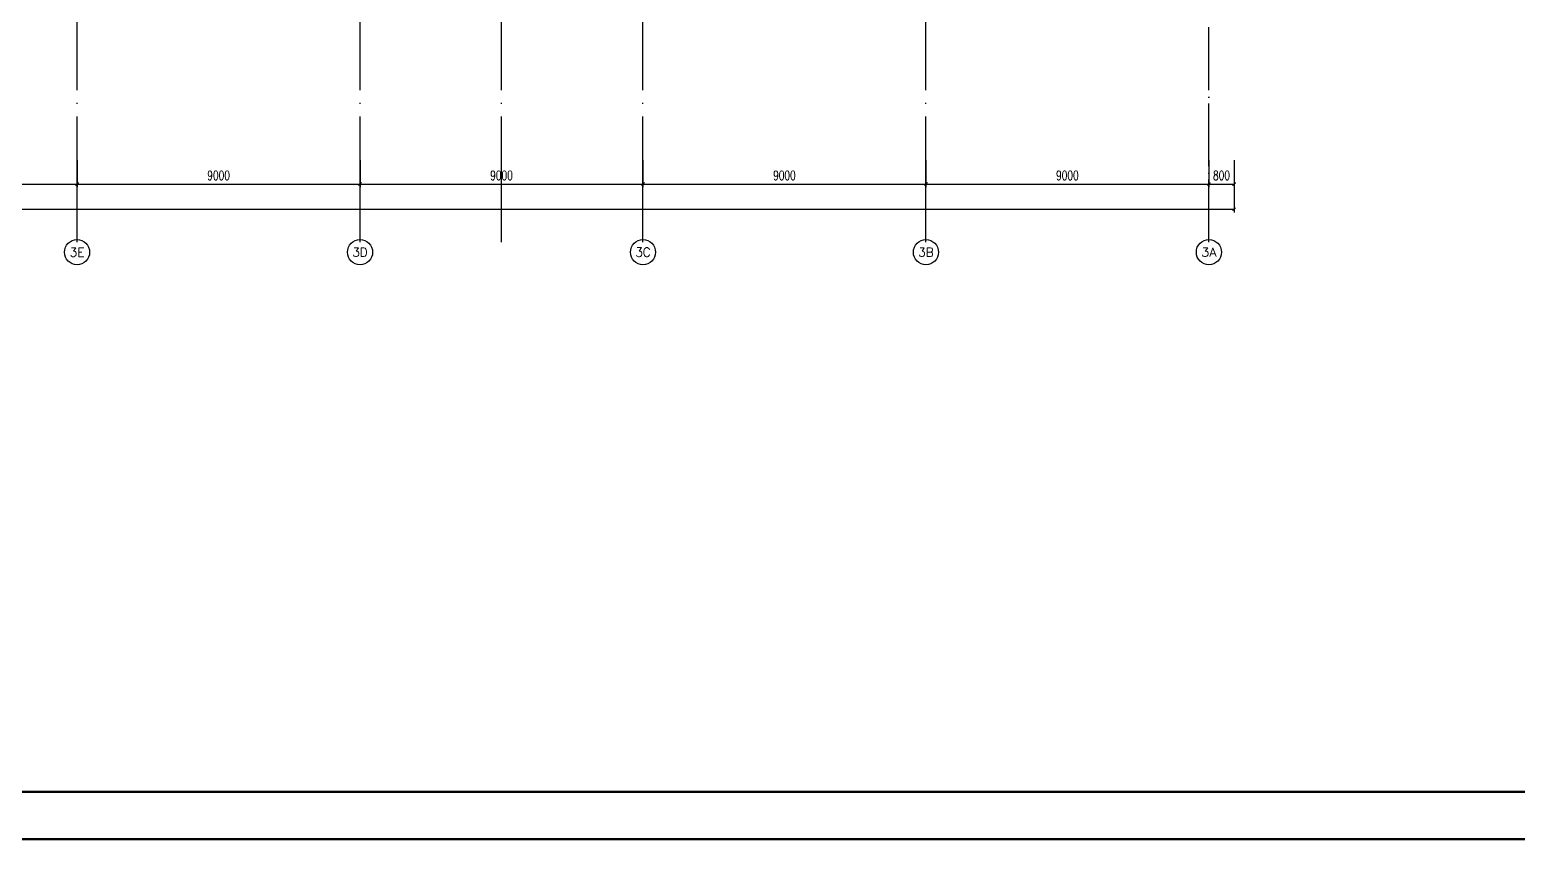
# Model space of a CAD drawing. Extents: x -1396510 to 1250330, y -1892470 to 1623980.
# Drawn here: x -166359 to -119047, y -1522274 to -1496488 of the extents above; entities that cross this region are included whole.
import ezdxf
from ezdxf.enums import TextEntityAlignment as Align

# ---------------------------------------------------------------- set-up
doc = ezdxf.new("R2010")
doc.units = 0
doc.header["$LTSCALE"] = 1000
doc.header["$MEASUREMENT"] = 0
doc.linetypes.add('DOTE', pattern=[2.42, 2, -0.2, 0.02, -0.2])
doc.layers.get('Defpoints').update_dxf_attribs({"color": 210})
for name, color, linetype in [('0-cxFrame', 155, 'Continuous'), ('99平面图例外参$0$A-HATCH-2', 251, 'Continuous'), ('A-AXIS-D', 1, 'Continuous'), ('A-AXIS-DOTE', 14, 'DOTE'), ('A-SFCE', 30, 'Continuous'), ('E-电气标注', 84, 'Continuous'), ('参考线', 8, 'Continuous')]:
    doc.layers.add(name, color=color, linetype=linetype)
doc.layers.add('0-cxText', color=131, linetype='Continuous', lineweight=25)
doc.layers.add('A-云线2', color=3, linetype='Continuous', plot=False)
doc.styles.add('_TCH_AXIS', font='COMPLEX', dxfattribs={"bigfont": 'GBCBIG'})
doc.styles.add('_TCH_DIM_T3', font='SIMPLEX', dxfattribs={"width": 0.705882, "bigfont": 'GBCBIG'})
doc.styles.add('cx_tuming', font='simhei.ttf')
doc.styles.add('cx_tuqian1', font='')
doc.styles.add('黑体', font='simhei.ttf', dxfattribs={"height": 12})
doc.styles.get('cx_tuqian1').set_extended_font_data('SimSun')
doc.dimstyles.new('_TCH_ARCH&&100', dxfattribs={"dimtxt": 297.5, "dimasz": 100, "dimexe": 100, "dimexo": 100, "dimgap": 126.25, "dimtad": 1, "dimdec": 0, "dimzin": 0, "dimdsep": 46, "dimtxsty": '_TCH_DIM_T3', "dimblk": 'ARCHTICK', "dimcen": 0.09, "dimclrt": 7, "dimazin": 2, "dimtfac": 1, "dimtdec": 0, "dimtix": 1, "dimtmove": 2, "dimatfit": 3, "dimfxl": 0, "dimtolj": 1, "dimtzin": 0, "dimarcsym": 0})

# ---------------------------------------------------------------- blocks, each defined once
blk = doc.blocks.new('w42343eeee')
blk.add_wipeout([(367285, 568212), (365883, 568215), (365906, 578415), (367306, 578412)]).dxf.layer = '参考线'
at = {"layer": '99平面图例外参$0$A-HATCH-2'}
h = blk.add_hatch(dxfattribs=at)
h.set_pattern_fill('ANSI33', color=256, scale=75)
h.set_pattern_definition([(45, (1135667.22, 924695.12), (-168.3798, 168.3798), []), (45, (1135835.6, 924695.12), (-168.3798, 168.3798), [119.0625, -59.53125])])
h.paths.add_polyline_path([(366843, 550430), (365843, 550432)])
h.paths.add_polyline_path([(365906, 578415), (367306, 578412), (367283, 568212), (365883, 568215)])
at = {"layer": 'E-电气标注', "color": 1, "const_width": 5}
blk.add_lwpolyline([(365906, 578415), (365883, 568215), (367283, 568212), (367306, 578412)], close=True, dxfattribs=at)
blk = doc.blocks.new('_ArchTick')
at = {"color": 0, "linetype": 'ByBlock', "const_width": 0.4}
blk.add_lwpolyline([(-0.5, -0.5), (0.5, 0.5)], dxfattribs=at)
blk = doc.blocks.new('*D5918')
at = {"layer": 'A-AXIS-D', "color": 0, "lineweight": -2, "transparency": 16777216}
for p, q in [((139000, -77370), (139000, -78228)), ((148000, -77370), (148000, -78228)), ((139000, -78128), (148000, -78128))]:
    blk.add_line(p, q, dxfattribs=at)
at = {"layer": 'Defpoints', "color": 0, "transparency": 16777216}
for p in [(139000, -77270), (148000, -77270), (148000, -78128)]:
    blk.add_point(p, dxfattribs=at)
at = {"layer": 'A-AXIS-D', "color": 0, "lineweight": -2, "transparency": 16777216, "xscale": 100, "yscale": 100, "zscale": 100, "rotation": 180}
blk.add_blockref('_ArchTick', (139000, -78128), dxfattribs=at)
at = {"layer": 'A-AXIS-D', "color": 0, "lineweight": -2, "transparency": 16777216, "xscale": 100, "yscale": 100, "zscale": 100}
blk.add_blockref('_ArchTick', (148000, -78128), dxfattribs=at)
at = {"layer": 'A-AXIS-D', "color": 7, "transparency": 16777216, "insert": (143500, -77853), "char_height": 297.5, "attachment_point": 5, "style": '_TCH_DIM_T3'}
blk.add_mtext('\\A1;9000', dxfattribs=at)
blk = doc.blocks.new('*D5919')
at = {"layer": 'A-AXIS-D', "color": 0, "lineweight": -2, "transparency": 16777216}
for p, q in [((148000, -77370), (148000, -78228)), ((157000, -77370), (157000, -78228)), ((148000, -78128), (157000, -78128))]:
    blk.add_line(p, q, dxfattribs=at)
at = {"layer": 'Defpoints', "color": 0, "transparency": 16777216}
for p in [(148000, -77270), (157000, -77270), (157000, -78128)]:
    blk.add_point(p, dxfattribs=at)
at = {"layer": 'A-AXIS-D', "color": 0, "lineweight": -2, "transparency": 16777216, "xscale": 100, "yscale": 100, "zscale": 100, "rotation": 180}
blk.add_blockref('_ArchTick', (148000, -78128), dxfattribs=at)
at = {"layer": 'A-AXIS-D', "color": 0, "lineweight": -2, "transparency": 16777216, "xscale": 100, "yscale": 100, "zscale": 100}
blk.add_blockref('_ArchTick', (157000, -78128), dxfattribs=at)
at = {"layer": 'A-AXIS-D', "color": 7, "transparency": 16777216, "insert": (152500, -77853), "char_height": 297.5, "attachment_point": 5, "style": '_TCH_DIM_T3'}
blk.add_mtext('\\A1;9000', dxfattribs=at)
blk = doc.blocks.new('*D5920')
at = {"layer": 'A-AXIS-D', "color": 0, "lineweight": -2, "transparency": 16777216}
for p, q in [((157000, -77370), (157000, -78228)), ((166000, -77370), (166000, -78228)), ((157000, -78128), (166000, -78128))]:
    blk.add_line(p, q, dxfattribs=at)
at = {"layer": 'Defpoints', "color": 0, "transparency": 16777216}
for p in [(157000, -77270), (166000, -77270), (166000, -78128)]:
    blk.add_point(p, dxfattribs=at)
at = {"layer": 'A-AXIS-D', "color": 0, "lineweight": -2, "transparency": 16777216, "xscale": 100, "yscale": 100, "zscale": 100, "rotation": 180}
blk.add_blockref('_ArchTick', (157000, -78128), dxfattribs=at)
at = {"layer": 'A-AXIS-D', "color": 0, "lineweight": -2, "transparency": 16777216, "xscale": 100, "yscale": 100, "zscale": 100}
blk.add_blockref('_ArchTick', (166000, -78128), dxfattribs=at)
at = {"layer": 'A-AXIS-D', "color": 7, "transparency": 16777216, "insert": (161500, -77853), "char_height": 297.5, "attachment_point": 5, "style": '_TCH_DIM_T3'}
blk.add_mtext('\\A1;9000', dxfattribs=at)
blk = doc.blocks.new('*D5921')
at = {"layer": 'A-AXIS-D', "color": 0, "lineweight": -2, "transparency": 16777216}
for p, q in [((166000, -77370), (166000, -78228)), ((175000, -77370), (175000, -78228)), ((166000, -78128), (175000, -78128))]:
    blk.add_line(p, q, dxfattribs=at)
at = {"layer": 'Defpoints', "color": 0, "transparency": 16777216}
for p in [(166000, -77270), (175000, -77270), (175000, -78128)]:
    blk.add_point(p, dxfattribs=at)
at = {"layer": 'A-AXIS-D', "color": 0, "lineweight": -2, "transparency": 16777216, "xscale": 100, "yscale": 100, "zscale": 100, "rotation": 180}
blk.add_blockref('_ArchTick', (166000, -78128), dxfattribs=at)
at = {"layer": 'A-AXIS-D', "color": 0, "lineweight": -2, "transparency": 16777216, "xscale": 100, "yscale": 100, "zscale": 100}
blk.add_blockref('_ArchTick', (175000, -78128), dxfattribs=at)
at = {"layer": 'A-AXIS-D', "color": 7, "transparency": 16777216, "insert": (170500, -77853), "char_height": 297.5, "attachment_point": 5, "style": '_TCH_DIM_T3'}
blk.add_mtext('\\A1;9000', dxfattribs=at)
blk = doc.blocks.new('*D5922')
at = {"layer": 'A-AXIS-D', "color": 0, "lineweight": -2, "transparency": 16777216}
for p, q in [((175000, -77370), (175000, -78228)), ((184000, -77370), (184000, -78228)), ((175000, -78128), (184000, -78128))]:
    blk.add_line(p, q, dxfattribs=at)
at = {"layer": 'Defpoints', "color": 0, "transparency": 16777216}
for p in [(175000, -77270), (184000, -77270), (184000, -78128)]:
    blk.add_point(p, dxfattribs=at)
at = {"layer": 'A-AXIS-D', "color": 0, "lineweight": -2, "transparency": 16777216, "xscale": 100, "yscale": 100, "zscale": 100, "rotation": 180}
blk.add_blockref('_ArchTick', (175000, -78128), dxfattribs=at)
at = {"layer": 'A-AXIS-D', "color": 0, "lineweight": -2, "transparency": 16777216, "xscale": 100, "yscale": 100, "zscale": 100}
blk.add_blockref('_ArchTick', (184000, -78128), dxfattribs=at)
at = {"layer": 'A-AXIS-D', "color": 7, "transparency": 16777216, "insert": (179500, -77853), "char_height": 297.5, "attachment_point": 5, "style": '_TCH_DIM_T3'}
blk.add_mtext('\\A1;9000', dxfattribs=at)
blk = doc.blocks.new('*D5923')
at = {"layer": 'A-AXIS-D', "color": 0, "lineweight": -2, "transparency": 16777216}
for p, q in [((184000, -77370), (184000, -78228)), ((184800, -77370), (184800, -78228)), ((184000, -78128), (184800, -78128))]:
    blk.add_line(p, q, dxfattribs=at)
at = {"layer": 'Defpoints', "color": 0, "transparency": 16777216}
for p in [(184000, -77270), (184800, -77270), (184800, -78128)]:
    blk.add_point(p, dxfattribs=at)
at = {"layer": 'A-AXIS-D', "color": 0, "lineweight": -2, "transparency": 16777216, "xscale": 100, "yscale": 100, "zscale": 100, "rotation": 180}
blk.add_blockref('_ArchTick', (184000, -78128), dxfattribs=at)
at = {"layer": 'A-AXIS-D', "color": 0, "lineweight": -2, "transparency": 16777216, "xscale": 100, "yscale": 100, "zscale": 100}
blk.add_blockref('_ArchTick', (184800, -78128), dxfattribs=at)
at = {"layer": 'A-AXIS-D', "color": 7, "transparency": 16777216, "insert": (184400, -77853), "char_height": 297.5, "attachment_point": 5, "style": '_TCH_DIM_T3'}
blk.add_mtext('\\A1;800', dxfattribs=at)
blk = doc.blocks.new('*D5931')
at = {"layer": 'A-AXIS-D', "color": 0, "lineweight": -2, "transparency": 16777216}
for p, q in [((-900, -77470), (-900, -79028)), ((184800, -77470), (184800, -79028)), ((-900, -78928), (184800, -78928))]:
    blk.add_line(p, q, dxfattribs=at)
at = {"layer": 'Defpoints', "color": 0, "transparency": 16777216}
for p in [(-900, -77370), (184800, -77370), (184800, -78928)]:
    blk.add_point(p, dxfattribs=at)
at = {"layer": 'A-AXIS-D', "color": 0, "lineweight": -2, "transparency": 16777216, "xscale": 100, "yscale": 100, "zscale": 100, "rotation": 180}
blk.add_blockref('_ArchTick', (-900, -78928), dxfattribs=at)
at = {"layer": 'A-AXIS-D', "color": 0, "lineweight": -2, "transparency": 16777216, "xscale": 100, "yscale": 100, "zscale": 100}
blk.add_blockref('_ArchTick', (184800, -78928), dxfattribs=at)
at = {"layer": 'A-AXIS-D', "color": 7, "transparency": 16777216, "insert": (91950, -78653), "char_height": 297.5, "attachment_point": 5, "style": '_TCH_DIM_T3'}
blk.add_mtext('\\A1;185700', dxfattribs=at)
blk = doc.blocks.new('TK22.A0+2 L(Dragon)')
at = {"layer": '0-cxFrame', "color": 7, "const_width": 0.5}
blk.add_lwpolyline([(0, 0), (-1783, 0), (-1783, 841), (0, 841)], close=True, dxfattribs=at)
at = {"layer": '0-cxFrame', "const_width": 0.5}
blk.add_lwpolyline([(-80, 10), (-1763, 10), (-1763, 831), (-80, 831)], close=True, dxfattribs=at)
at = {"style": '黑体', "flags": 4}
blk.add_attdef('图幅', text='', height=3.3, dxfattribs=at).set_placement((-40, 3), align=Align.RIGHT)
at = {"layer": '0-cxText', "flags": 4}
for tag, height, style, p in [('建设单位', 3.5, 'cx_tuming', (-45, 240)), ('项目名称', 3.5, 'cx_tuming', (-45, 210)), ('子项名称', 3.5, 'cx_tuming', (-45, 180)), ('工程编号', 3.3, 'cx_tuqian1', (-35, 165)), ('图名1', 3.5, 'cx_tuming', (-45, 87)), ('图名2', 3.5, 'cx_tuming', (-45, 79)), ('图名3', 3.5, 'cx_tuming', (-45, 71)), ('出图日期', 3.3, 'cx_tuqian1', (-39, 60)), ('专业', 3.3, 'cx_tuqian1', (-55, 52)), ('图号', 3.3, 'cx_tuqian1', (-55, 44)), ('版次', 3.3, 'cx_tuqian1', (-20, 44))]:
    blk.add_attdef(tag, text='', height=height, dxfattribs=dict(at, style=style)).set_placement(p, align=Align.MIDDLE)
at = {"layer": 'Defpoints', "color": 6, "flags": 4}
for tag, height, style, p in [('tufu', 3.3, '黑体', (-12, 12)), ('dwfname', 4, 'cx_tuqian1', (-80, 3))]:
    blk.add_attdef(tag, text='', height=height, dxfattribs=dict(at, style=style)).set_placement(p, align=Align.RIGHT)
blk = doc.blocks.new('世赫3#厂房屋顶0821')
at = {"layer": 'A-AXIS-D'}
blk.add_circle((184000, -80296), 400, dxfattribs=at)
at = {"layer": 'A-AXIS-DOTE', "color": 8, "ltscale": 2}
for p, q in [((148000, -79980), (148000, 5640)), ((157000, -79980), (157000, 5640)), ((161500, -79980), (161500, 5640)), ((166000, -79980), (166000, 5640)), ((175000, -79980), (175000, 5640))]:
    blk.add_line(p, q, dxfattribs=at)
at = {"layer": 'A-AXIS-DOTE', "color": 8}
blk.add_line((184000, -79980), (184000, 5640), dxfattribs=at)
at = {"layer": 'A-SFCE'}
for p in [(-207769, -636133.6), (-189769, -636133.6), (-187169, -636139.5)]:
    blk.add_blockref('w42343eeee', p, dxfattribs=at)
for p, rotation in [((-219256, -636974), 0.1299683941899633), ((-201256, -636974), 0.1299683941899633), ((-183256, -636974), 0.1299683941899634)]:
    blk.add_blockref('w42343eeee', p, dxfattribs=dict(at, rotation=rotation))
at = {"layer": 'A-AXIS-D', "color": 7, "style": '_TCH_AXIS'}
blk.add_text('3A', height=276.42, dxfattribs=at).set_placement((183756.5, -80434.2), (184243.5, -80434.2), align=Align.FIT)
at = {"layer": 'A-AXIS-D'}
dim = blk.add_linear_dim(base=(184800, -78127.8), p1=(184000, -77269.8), p2=(184800, -77269.8), angle=0, dimstyle='_TCH_ARCH&&100', dxfattribs=at)
dim.commit()
dim.dimension.update_dxf_attribs({"geometry": '*D5923', "text_midpoint": (184400, -77852.8), "dimtype": 161})
at = {"layer": 'A-SFCE'}
for p in [(-210368.9, -636127.7), (-192368.9, -636127.7)]:
    blk.add_blockref('w42343eeee', p, dxfattribs=at)
at = {"layer": 'A-SFCE', "rotation": 0.1299683941899633}
for p in [(-216656, -636974), (-198656, -636974)]:
    blk.add_blockref('w42343eeee', p, dxfattribs=at)
at = {"layer": 'A-AXIS-D'}
for centre in [(148000, -80296), (157000, -80296), (166000, -80296), (175000, -80296)]:
    blk.add_circle(centre, 400, dxfattribs=at)
at = {"layer": 'A-AXIS-D', "color": 7, "style": '_TCH_AXIS'}
for s, height, p, p2 in [('3E', 288.12, (147759.9, -80440.1), (148240.1, -80440.1)), ('3D', 282.17, (156758.1, -80437.1), (157241.9, -80437.1)), ('3C', 294.28, (165761.8, -80443.2), (166238.2, -80443.2)), ('3B', 282.17, (174758.1, -80437.1), (175241.9, -80437.1))]:
    blk.add_text(s, height=height, dxfattribs=at).set_placement(p, p2, align=Align.FIT)
at = {"layer": 'A-AXIS-D'}
for base, p1, p2, picture, middle in [((184800, -78927.8), (-900, -77369.8), (184800, -77369.8), '*D5931', (91950, -78652.8)), ((148000, -78127.8), (139000, -77269.8), (148000, -77269.8), '*D5918', (143500, -77852.8)), ((157000, -78127.8), (148000, -77269.8), (157000, -77269.8), '*D5919', (152500, -77852.8)), ((166000, -78127.8), (157000, -77269.8), (166000, -77269.8), '*D5920', (161500, -77852.8)), ((175000, -78127.8), (166000, -77269.8), (175000, -77269.8), '*D5921', (170500, -77852.8)), ((184000, -78127.8), (175000, -77269.8), (184000, -77269.8), '*D5922', (179500, -77852.8))]:
    dim = blk.add_linear_dim(base=base, p1=p1, p2=p2, angle=0, dimstyle='_TCH_ARCH&&100', dxfattribs=at)
    dim.commit()
    dim.dimension.update_dxf_attribs({"geometry": picture, "text_midpoint": middle, "dimtype": 161})

msp = doc.modelspace()

# ---------------------------------------------------------------- block references
at = {"layer": 'A-云线2'}
msp.add_blockref('世赫3#厂房屋顶0821', (-312854.2, -1423270), dxfattribs=at)

# ---------------------------------------------------------------- next in the draw order: block references
at = {"layer": '0-cxFrame', "xscale": 150, "yscale": 150, "zscale": 150}
msp.add_blockref('TK22.A0+2 L(Dragon)', (-76103.8, -1522236), dxfattribs=at)

doc.saveas('drawing.dxf')
